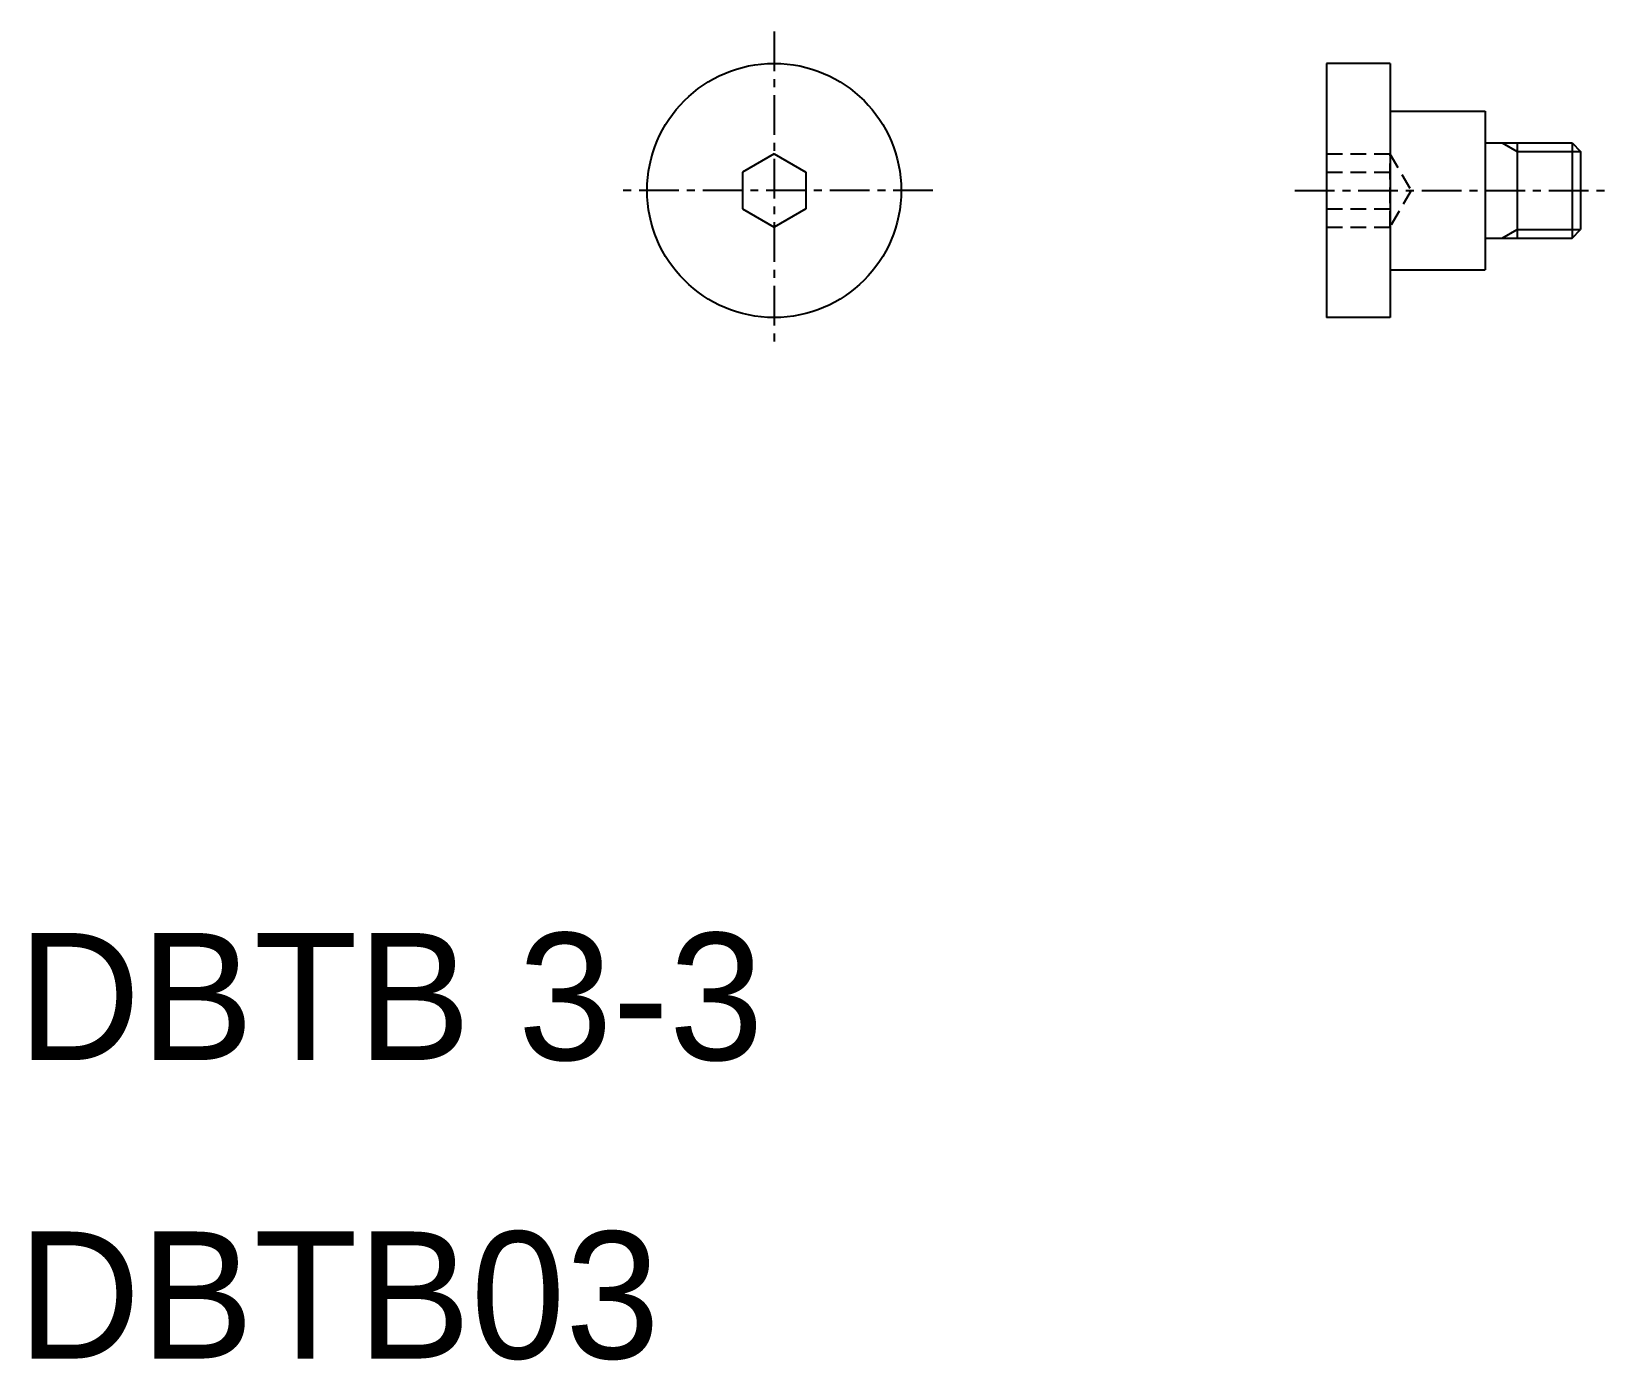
# Model space of a CAD drawing. Extents: x 10.4 to 60.2, y 9.9 to 51.8.
import ezdxf

# ---------------------------------------------------------------- set-up
doc = ezdxf.new("R2010")
doc.units = 0
doc.linetypes.add('CENTER', pattern=[2, 1.25, -0.25, 0.25, -0.25])
doc.linetypes.add('DASHED', pattern=[0.75, 0.5, -0.25])
doc.layers.get('0').update_dxf_attribs({"linetype": 'CONTINUOUS'})
doc.layers.add('CENTER', color=1, linetype='CENTER')

msp = doc.modelspace()

# ---------------------------------------------------------------- linework, layer by layer
at = {"color": 7, "linetype": 'CONTINUOUS'}
for p, q in [((51.208, 50.768), (51.208, 42.768)), ((53.208, 50.768), (51.208, 50.768)), ((53.208, 50.768), (53.208, 42.768)), ((33.818, 47.922), (32.818, 47.345)), ((33.818, 47.922), (34.818, 47.345)), ((56.208, 48.268), (58.938, 48.268)), ((57.208, 48.268), (57.208, 45.268)), ((58.938, 48.268), (58.938, 45.268)), ((58.938, 48.268), (59.208, 47.997)), ((59.208, 47.997), (59.208, 45.538)), ((32.818, 47.345), (32.818, 46.19)), ((34.818, 47.345), (34.818, 46.19)), ((32.818, 46.19), (33.818, 45.613)), ((34.818, 46.19), (33.818, 45.613)), ((58.938, 45.268), (59.208, 45.538)), ((56.208, 45.268), (58.938, 45.268)), ((53.208, 42.768), (51.208, 42.768))]:
    msp.add_line(p, q, dxfattribs=at)
at = {"linetype": 'CONTINUOUS'}
for p, q in [((53.208, 49.268), (56.208, 49.268)), ((56.208, 49.268), (56.208, 44.268)), ((53.208, 44.268), (56.208, 44.268))]:
    msp.add_line(p, q, dxfattribs=at)
at = {"color": 3, "linetype": 'DASHED'}
for p, q in [((51.208, 47.922), (53.205, 47.922)), ((53.205, 47.922), (53.872, 46.768)), ((53.208, 45.613), (53.208, 47.922)), ((51.208, 47.345), (53.208, 47.345)), ((53.872, 46.768), (53.205, 45.613)), ((53.706, 46.48), (53.706, 46.48)), ((51.208, 46.19), (53.208, 46.19)), ((51.208, 45.613), (53.205, 45.613))]:
    msp.add_line(p, q, dxfattribs=at)
at = {"color": 3, "linetype": 'CONTINUOUS'}
for p, q in [((56.74, 48.268), (57.208, 47.997)), ((57.208, 47.997), (59.208, 47.997)), ((56.741, 45.268), (57.208, 45.538)), ((57.208, 45.538), (59.208, 45.538))]:
    msp.add_line(p, q, dxfattribs=at)
at = {"color": 7, "linetype": 'CONTINUOUS'}
msp.add_circle((33.818, 46.768), 4, dxfattribs=at)
at = {"layer": 'CENTER', "color": 1, "linetype": 'CENTER'}
for p, q in [((33.818, 51.768), (33.818, 41.768)), ((38.818, 46.768), (28.818, 46.768)), ((50.208, 46.768), (60.208, 46.768))]:
    msp.add_line(p, q, dxfattribs=at)

# ---------------------------------------------------------------- texts
at = {"color": 7, "linetype": 'CONTINUOUS'}
for s, p in [('DBTB 3-3', (10, 19.397)), ('DBTB03', (10, 10))]:
    msp.add_text(s, height=4, dxfattribs=at).set_placement(p)

doc.saveas('drawing.dxf')
